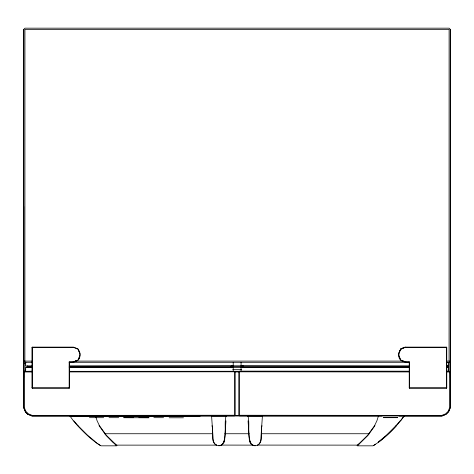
<?xml version="1.0" encoding="UTF-8"?>
<svg xmlns="http://www.w3.org/2000/svg" width="474" height="474" viewBox="0 0 474 474"><rect width="100%" height="100%" fill="white"/><g stroke="black" fill="none" stroke-linecap="round" stroke-linejoin="round"><path stroke-width="0.71" d="M73.144 415.988L32.025 415.994L27.966 414.317L25.383 411.74L23.7 407.693L23.7 370.028M25.691 362.592L23.7 363.487L23.747 29.37L24.938 28.173L449.109 28.173L450.3 29.37L450.3 377.594M23.7 377.582L23.7 372.457M23.747 370.028L23.747 206.51M24.891 361.099L24.938 29.37L449.109 29.37L449.062 361.099M238.789 415.265L238.795 371.812M450.3 29.37L450.3 373.808M226.021 415.994C223.793 425.006 227.378 436.009 222.502 444.191L224.084 442.39L224.646 440.168L225.938 420.829M262.412 416.006L260.759 440.18L260.179 442.402L258.857 444.197L257.323 445.092L357.811 445.127M261.998 425.676C260.119 431.784 264.148 441.525 257.4 445.394L252.956 445.388L251.173 444.185L249.917 442.39L249.354 440.168L248.062 420.829M223.965 441.839L224.255 440.725M260.179 442.402L260.759 440.18M78.411 359.037L79.638 356.069M399.108 353.171L400.334 350.197M374.567 425.664L376.877 420.841L378.442 416.006L378.809 415.994M374.952 425.664L368.014 435.333L357.325 445.827L372.92 445.827C381.872 440.684 389.373 433.165 396.43 425.676M374.567 425.676L367.587 435.333L357.106 445.584L358.919 444.185L358.504 444.191M400.589 420.829L404.061 415.994L403.652 415.994L404.061 416.006C396.981 426.138 388.034 434.966 378.181 442.396M396.003 425.664L400.175 420.829M396.003 425.676L386.334 435.333L378.714 441.661M24.636 371.183L25.643 370.135M69.879 362.112L69.524 362.474L69.524 387.833L69.163 388.188L32.339 388.188L31.977 387.833L31.977 347.483L32.339 347.122L73.488 347.122L77.961 348.834L79.999 353.106A6.02 6.02 0 0 1 79.999 356.134C79.573 361.662 73.488 362.462 69.163 362.26M408.866 362.112L409.228 362.474L409.228 387.833L409.583 388.188L446.407 388.188L446.769 387.833L446.769 347.483L446.407 347.122L405.258 347.122L400.785 348.834L398.747 353.106A6.02 6.02 0 0 0 398.747 356.134C399.173 361.662 405.258 362.462 409.583 362.26M25.869 362.693L24.891 363.487L24.891 371.486M373.548 445.637L375.592 444.197M218.822 445.827L221.044 445.388L222.827 444.185L222.502 444.191M220.967 445.086L221.992 444.488M222.235 444.488L221.05 445.086L252.867 445.127M74.11 361.615L77.066 360.382M400.785 348.834L405.258 347.122M401.087 349.101L402.859 348.36M404.636 347.62L405.335 347.483M241.07 371.201L241.07 367.451L243.168 367.208L409.512 367.208M390.588 417.659L391.097 417.653L390.777 417.659M211.345 416.012L226.258 415.994M83.75 416.581L84.698 416.581M89.124 416.575L90.961 416.575M188.853 416.504L186.661 416.504M221.044 445.388L216.6 445.394C209.852 441.525 213.881 431.784 212.002 425.676M31.977 347.483L73.772 347.483L78.02 349.249A8.799 8.799 0 0 1 78.02 359.991L73.772 361.757L69.163 361.757L69.163 388.188M446.769 347.483L404.974 347.483L400.731 349.249A8.799 8.799 0 0 0 400.731 359.991L404.974 361.757L409.583 361.757L409.583 388.188M23.747 363.487L23.7 361.099L32.291 361.099M75.23 361.099L403.907 361.099M446.84 361.099L450.253 361.099L449.151 362.296L449.062 371.486M24.755 362.296L32.345 362.302M69.269 362.302L409.4 362.296M446.401 362.296L449.198 362.296M231.265 365.804L243.115 365.804M32.345 365.981L25.697 365.981L25.697 362.302M69.269 365.981L233.208 365.981L233.208 362.302M241.07 362.302L241.07 365.987L409.447 365.987M447.106 365.987L448.588 365.987L448.588 362.302L447.877 362.296M32.232 366.224L27.8 366.224L27.8 367.208L32.232 367.208M69.198 366.224L233.208 365.981L231.099 366.224L231.099 367.208L233.208 367.451L233.208 371.195M241.07 365.987L409.512 366.224M28.387 366.686L26.905 366.686L26.147 367.563L28.369 367.563M231.265 366.686L243.115 366.686M69.198 367.208L231.099 367.208M32.345 367.451L25.697 367.451L25.697 371.195M69.269 367.451L233.208 367.451M241.07 367.451L409.447 367.451M447.106 367.451L448.588 367.451L448.588 371.201L447.106 371.201M231.265 367.563L243.115 367.563M232.746 369.607L241.633 369.607M24.298 371.373L32.345 371.195M69.465 371.338L409.447 371.201M232.935 371.361L241.805 371.361M31.705 371.96L24.298 371.966L24.304 407.587L25.916 411.42L28.351 413.82L32.226 415.408L234.612 415.236L234.589 371.782L69.465 371.93M235.151 371.954L238.849 371.954M31.977 387.833L69.524 387.833M409.228 387.833L446.769 387.833M234.778 415.402L239.216 415.402M234.612 415.828L32.108 416L28.013 414.323L25.406 411.758L23.706 407.705L23.7 372.037M69.939 415.994L70.348 415.994L69.939 416.006L73.417 420.829L77.57 425.664M76.036 415.988L200.004 415.905M199.998 415.994L382.038 415.994M399.055 415.994L441.975 415.994L446.034 414.317L448.617 411.74L450.3 407.693L450.3 371.954L450.294 407.711L448.594 411.758L445.993 414.329L441.898 416.006L239.388 415.852M85.942 416.581L87.435 416.581M199.975 416.498L71.242 416.581M82.932 416.581L194.441 416.581L189.671 416.504M389.45 417.665L383.43 417.659L397.674 417.659L390.215 417.659M104.327 433.734L212.222 433.734M224.789 433.734L249.176 433.734M261.737 433.734L369.637 433.734M116.154 445.127L216.659 445.127M239.394 371.219L408.973 371.343M446.739 371.367L449.702 371.379M408.973 371.936L239.394 371.812L239.388 415.26L441.774 415.408L445.649 413.82L448.09 411.414L449.696 407.587L449.702 371.966L446.739 371.96M247.742 415.994L262.655 416.012M89.396 417.671L103.699 417.695M123.975 417.671L133.704 417.695M138.912 417.671L148.635 417.695M153.854 417.671L163.583 417.695M169.159 417.772L183.468 417.795M109.032 417.671L118.755 417.695M251.173 444.185L251.498 444.191C246.622 436.003 250.207 425.006 247.985 415.994M77.57 425.676C84.639 433.153 92.14 440.678 101.081 445.827L116.675 445.827L115.081 444.185L116.894 445.584L112.871 442.39L105.986 435.333L99.048 425.664M123.566 417.701L149.049 417.766M446.478 367.208L448.588 367.451M252.956 445.388L255.178 445.827M73.411 347.483L74.11 347.62M23.7 361.099L25.027 361.698M251.765 444.488L252.95 445.086M216.677 445.092L215.143 444.197L213.821 442.402L213.241 440.18L211.588 416.006M252.008 444.488L253.033 445.086M95.819 442.402L100.452 445.637M95.286 441.661L87.666 435.333L77.997 425.676M115.496 444.191L106.413 435.333L99.433 425.664M25.406 411.752L28.013 414.323M447.995 370.135L449.002 371.183M73.826 420.829L77.997 425.664M446.739 366.686L447.492 367.563M99.433 425.676L97.123 420.829L95.784 416.682M399.108 356.069L400.334 359.037M78.411 350.197L79.638 353.171M213.241 440.18L213.821 442.402M249.745 440.725L250.035 441.839M235.187 371.782L235.211 415.236M446.407 347.122L446.407 388.188M243.168 366.23L243.168 367.208M32.339 347.122L32.339 388.188M27.658 365.804L27.658 366.686M23.747 29.37L23.7 407.693M448.588 365.987L446.478 366.23L448.588 365.987M116.776 445.394L116.403 445.394L116.776 445.388M357.597 445.388L357.224 445.388L357.597 445.394"/></g></svg>
